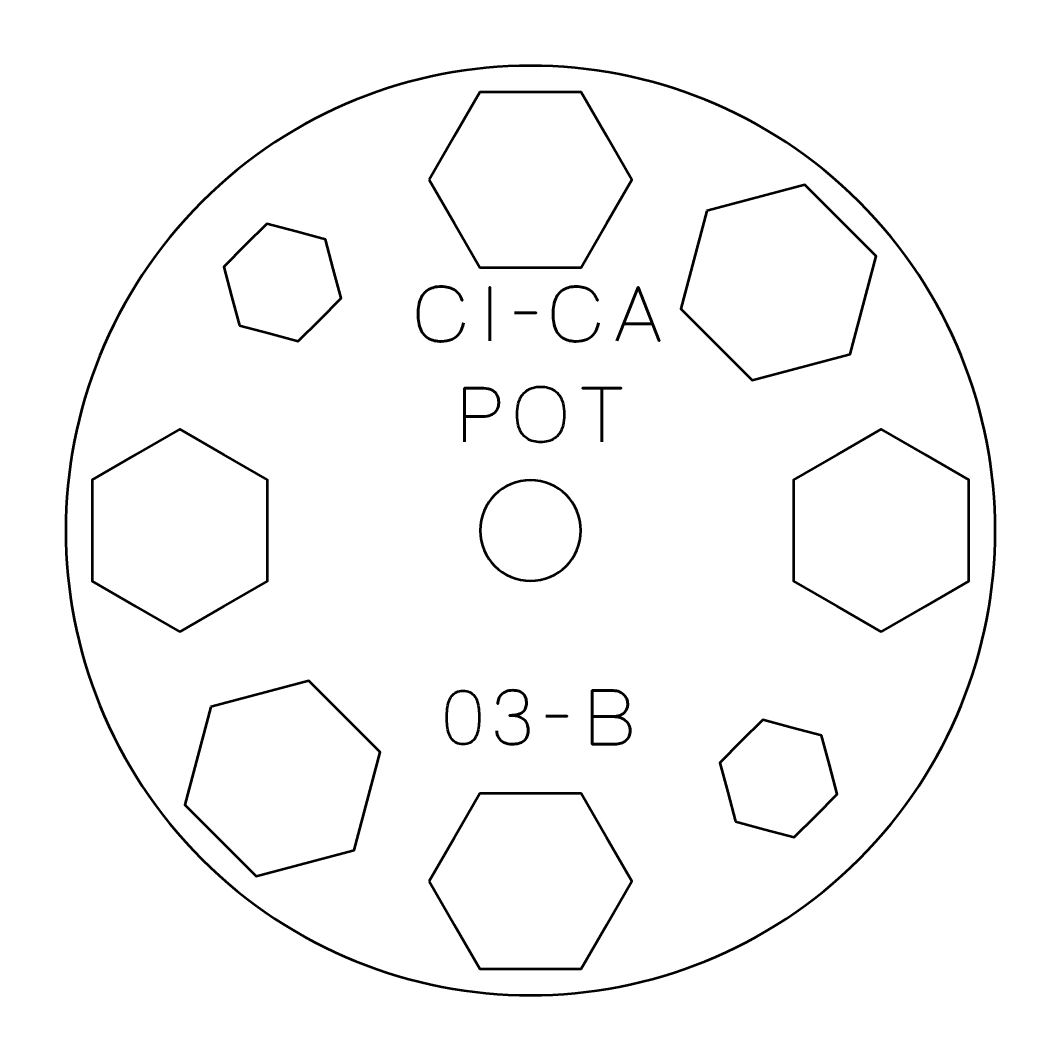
# Model space of a CAD drawing. Header units: centimetres. Extents: x -20.2 to 16.4, y -19.5 to -10.2.
# Drawn here: x 10.59 to 16.41, y -17.76 to -11.94 of the extents above; entities that cross this region are included whole.
import ezdxf

# ---------------------------------------------------------------- set-up
doc = ezdxf.new("R2010")
doc.units = ezdxf.units.CM
doc.header["$MEASUREMENT"] = 0
doc.layers.add('Layer 1', color=7, linetype='Continuous')

msp = doc.modelspace()

# ---------------------------------------------------------------- linework, layer by layer
at = {"layer": 'Layer 1', "lineweight": 53}
for points, knots in [([(11.62617, -12.97616), (12.66087, -11.94146), (14.33911, -11.94146), (15.37384, -12.97619), (15.37384, -12.97619), (16.40854, -14.01089), (16.40854, -15.68913), (15.37384, -16.72383), (15.37384, -16.72383), (14.33911, -17.75855), (12.66087, -17.75855), (11.62617, -16.72385), (11.62617, -16.72385), (10.59144, -15.68913), (10.59144, -14.01089), (11.62617, -12.97616)], [0, 0, 0, 0, 0.25, 0.25, 0.25, 0.25, 0.5, 0.5, 0.5, 0.5, 0.75, 0.75, 0.75, 0.75, 1, 1, 1, 1]), ([(12.92264, -12.85001), (12.92264, -12.85001), (13.06698, -12.60001), (13.06698, -12.60001), (13.06698, -12.60001), (13.06698, -12.60001), (13.21132, -12.35001), (13.21132, -12.35001), (13.21132, -12.35001), (13.21132, -12.35001), (13.49999, -12.35001), (13.49999, -12.35001), (13.49999, -12.35001), (13.49999, -12.35001), (13.78866, -12.35001), (13.78866, -12.35001), (13.78866, -12.35001), (13.78866, -12.35001), (13.933, -12.60001), (13.933, -12.60001), (13.933, -12.60001), (13.933, -12.60001), (14.07734, -12.85001), (14.07734, -12.85001), (14.07734, -12.85001), (14.07734, -12.85001), (13.933, -13.10001), (13.933, -13.10001), (13.933, -13.10001), (13.933, -13.10001), (13.78866, -13.35001), (13.78866, -13.35001), (13.78866, -13.35001), (13.78866, -13.35001), (13.49999, -13.35001), (13.49999, -13.35001), (13.49999, -13.35001), (13.49999, -13.35001), (13.21132, -13.35001), (13.21132, -13.35001), (13.21132, -13.35001), (13.21132, -13.35001), (13.06698, -13.10001), (13.06698, -13.10001), (13.06698, -13.10001), (13.06698, -13.10001), (12.92264, -12.85001), (12.92264, -12.85001)], [0, 0, 0, 0, 0.0833333, 0.0833333, 0.0833333, 0.0833333, 0.1666667, 0.1666667, 0.1666667, 0.1666667, 0.25, 0.25, 0.25, 0.25, 0.3333333, 0.3333333, 0.3333333, 0.3333333, 0.4166667, 0.4166667, 0.4166667, 0.4166667, 0.5, 0.5, 0.5, 0.5, 0.5833333, 0.5833333, 0.5833333, 0.5833333, 0.6666667, 0.6666667, 0.6666667, 0.6666667, 0.75, 0.75, 0.75, 0.75, 0.8333333, 0.8333333, 0.8333333, 0.8333333, 0.9166667, 0.9166667, 0.9166667, 0.9166667, 1, 1, 1, 1]), ([(14.50596, -13.02755), (14.50596, -13.02755), (14.78479, -12.95284), (14.78479, -12.95284), (14.78479, -12.95284), (14.78479, -12.95284), (15.06363, -12.87812), (15.06363, -12.87812), (15.06363, -12.87812), (15.06363, -12.87812), (15.26776, -13.08224), (15.26776, -13.08224), (15.26776, -13.08224), (15.26776, -13.08224), (15.47188, -13.28637), (15.47188, -13.28637), (15.47188, -13.28637), (15.47188, -13.28637), (15.39716, -13.56521), (15.39716, -13.56521), (15.39716, -13.56521), (15.39716, -13.56521), (15.32245, -13.84404), (15.32245, -13.84404), (15.32245, -13.84404), (15.32245, -13.84404), (15.04362, -13.91876), (15.04362, -13.91876), (15.04362, -13.91876), (15.04362, -13.91876), (14.76477, -13.99347), (14.76477, -13.99347), (14.76477, -13.99347), (14.76477, -13.99347), (14.56065, -13.78935), (14.56065, -13.78935), (14.56065, -13.78935), (14.56065, -13.78935), (14.35653, -13.58523), (14.35653, -13.58523), (14.35653, -13.58523), (14.35653, -13.58523), (14.43124, -13.30638), (14.43124, -13.30638), (14.43124, -13.30638), (14.43124, -13.30638), (14.50596, -13.02755), (14.50596, -13.02755)], [0, 0, 0, 0, 0.0833333, 0.0833333, 0.0833333, 0.0833333, 0.1666667, 0.1666667, 0.1666667, 0.1666667, 0.25, 0.25, 0.25, 0.25, 0.3333333, 0.3333333, 0.3333333, 0.3333333, 0.4166667, 0.4166667, 0.4166667, 0.4166667, 0.5, 0.5, 0.5, 0.5, 0.5833333, 0.5833333, 0.5833333, 0.5833333, 0.6666667, 0.6666667, 0.6666667, 0.6666667, 0.75, 0.75, 0.75, 0.75, 0.8333333, 0.8333333, 0.8333333, 0.8333333, 0.9166667, 0.9166667, 0.9166667, 0.9166667, 1, 1, 1, 1]), ([(11.84083, -13.68075), (11.84083, -13.68075), (11.796, -13.51345), (11.796, -13.51345), (11.796, -13.51345), (11.796, -13.51345), (11.75117, -13.34614), (11.75117, -13.34614), (11.75117, -13.34614), (11.75117, -13.34614), (11.87365, -13.22367), (11.87365, -13.22367), (11.87365, -13.22367), (11.87365, -13.22367), (11.99612, -13.10119), (11.99612, -13.10119), (11.99612, -13.10119), (11.99612, -13.10119), (12.16343, -13.14602), (12.16343, -13.14602), (12.16343, -13.14602), (12.16343, -13.14602), (12.33073, -13.19085), (12.33073, -13.19085), (12.33073, -13.19085), (12.33073, -13.19085), (12.37556, -13.35815), (12.37556, -13.35815), (12.37556, -13.35815), (12.37556, -13.35815), (12.42039, -13.52546), (12.42039, -13.52546), (12.42039, -13.52546), (12.42039, -13.52546), (12.29791, -13.64793), (12.29791, -13.64793), (12.29791, -13.64793), (12.29791, -13.64793), (12.17544, -13.77041), (12.17544, -13.77041), (12.17544, -13.77041), (12.17544, -13.77041), (12.00813, -13.72558), (12.00813, -13.72558), (12.00813, -13.72558), (12.00813, -13.72558), (11.84083, -13.68075), (11.84083, -13.68075)], [0, 0, 0, 0, 0.0833333, 0.0833333, 0.0833333, 0.0833333, 0.1666667, 0.1666667, 0.1666667, 0.1666667, 0.25, 0.25, 0.25, 0.25, 0.3333333, 0.3333333, 0.3333333, 0.3333333, 0.4166667, 0.4166667, 0.4166667, 0.4166667, 0.5, 0.5, 0.5, 0.5, 0.5833333, 0.5833333, 0.5833333, 0.5833333, 0.6666667, 0.6666667, 0.6666667, 0.6666667, 0.75, 0.75, 0.75, 0.75, 0.8333333, 0.8333333, 0.8333333, 0.8333333, 0.9166667, 0.9166667, 0.9166667, 0.9166667, 1, 1, 1, 1]), ([(11.49999, -15.42736), (11.49999, -15.42736), (11.24999, -15.28302), (11.24999, -15.28302), (11.24999, -15.28302), (11.24999, -15.28302), (10.99999, -15.13868), (10.99999, -15.13868), (10.99999, -15.13868), (10.99999, -15.13868), (10.99999, -14.85001), (10.99999, -14.85001), (10.99999, -14.85001), (10.99999, -14.85001), (10.99999, -14.56134), (10.99999, -14.56134), (10.99999, -14.56134), (10.99999, -14.56134), (11.24999, -14.417), (11.24999, -14.417), (11.24999, -14.417), (11.24999, -14.417), (11.49999, -14.27266), (11.49999, -14.27266), (11.49999, -14.27266), (11.49999, -14.27266), (11.74999, -14.417), (11.74999, -14.417), (11.74999, -14.417), (11.74999, -14.417), (11.99999, -14.56134), (11.99999, -14.56134), (11.99999, -14.56134), (11.99999, -14.56134), (11.99999, -14.85001), (11.99999, -14.85001), (11.99999, -14.85001), (11.99999, -14.85001), (11.99999, -15.13868), (11.99999, -15.13868), (11.99999, -15.13868), (11.99999, -15.13868), (11.74999, -15.28302), (11.74999, -15.28302), (11.74999, -15.28302), (11.74999, -15.28302), (11.49999, -15.42736), (11.49999, -15.42736)], [0, 0, 0, 0, 0.0833333, 0.0833333, 0.0833333, 0.0833333, 0.1666667, 0.1666667, 0.1666667, 0.1666667, 0.25, 0.25, 0.25, 0.25, 0.3333333, 0.3333333, 0.3333333, 0.3333333, 0.4166667, 0.4166667, 0.4166667, 0.4166667, 0.5, 0.5, 0.5, 0.5, 0.5833333, 0.5833333, 0.5833333, 0.5833333, 0.6666667, 0.6666667, 0.6666667, 0.6666667, 0.75, 0.75, 0.75, 0.75, 0.8333333, 0.8333333, 0.8333333, 0.8333333, 0.9166667, 0.9166667, 0.9166667, 0.9166667, 1, 1, 1, 1]), ([(15.49999, -15.42736), (15.49999, -15.42736), (15.24999, -15.28302), (15.24999, -15.28302), (15.24999, -15.28302), (15.24999, -15.28302), (14.99999, -15.13868), (14.99999, -15.13868), (14.99999, -15.13868), (14.99999, -15.13868), (14.99999, -14.85001), (14.99999, -14.85001), (14.99999, -14.85001), (14.99999, -14.85001), (14.99999, -14.56134), (14.99999, -14.56134), (14.99999, -14.56134), (14.99999, -14.56134), (15.24999, -14.417), (15.24999, -14.417), (15.24999, -14.417), (15.24999, -14.417), (15.49999, -14.27266), (15.49999, -14.27266), (15.49999, -14.27266), (15.49999, -14.27266), (15.74999, -14.417), (15.74999, -14.417), (15.74999, -14.417), (15.74999, -14.417), (15.99999, -14.56134), (15.99999, -14.56134), (15.99999, -14.56134), (15.99999, -14.56134), (15.99999, -14.85001), (15.99999, -14.85001), (15.99999, -14.85001), (15.99999, -14.85001), (15.99999, -15.13868), (15.99999, -15.13868), (15.99999, -15.13868), (15.99999, -15.13868), (15.74999, -15.28302), (15.74999, -15.28302), (15.74999, -15.28302), (15.74999, -15.28302), (15.49999, -15.42736), (15.49999, -15.42736)], [0, 0, 0, 0, 0.0833333, 0.0833333, 0.0833333, 0.0833333, 0.1666667, 0.1666667, 0.1666667, 0.1666667, 0.25, 0.25, 0.25, 0.25, 0.3333333, 0.3333333, 0.3333333, 0.3333333, 0.4166667, 0.4166667, 0.4166667, 0.4166667, 0.5, 0.5, 0.5, 0.5, 0.5833333, 0.5833333, 0.5833333, 0.5833333, 0.6666667, 0.6666667, 0.6666667, 0.6666667, 0.75, 0.75, 0.75, 0.75, 0.8333333, 0.8333333, 0.8333333, 0.8333333, 0.9166667, 0.9166667, 0.9166667, 0.9166667, 1, 1, 1, 1]), ([(13.2125, -14.85003), (13.2125, -14.69127), (13.34124, -14.56253), (13.5, -14.56253), (13.5, -14.56253), (13.65875, -14.56253), (13.7875, -14.69127), (13.7875, -14.85003), (13.7875, -14.85003), (13.7875, -15.00878), (13.65875, -15.13752), (13.5, -15.13752), (13.5, -15.13752), (13.34124, -15.13752), (13.2125, -15.00878), (13.2125, -14.85003)], [0, 0, 0, 0, 0.25, 0.25, 0.25, 0.25, 0.5, 0.5, 0.5, 0.5, 0.75, 0.75, 0.75, 0.75, 1, 1, 1, 1]), ([(11.67753, -15.85598), (11.67753, -15.85598), (11.95636, -15.78126), (11.95636, -15.78126), (11.95636, -15.78126), (11.95636, -15.78126), (12.23521, -15.70655), (12.23521, -15.70655), (12.23521, -15.70655), (12.23521, -15.70655), (12.43933, -15.91067), (12.43933, -15.91067), (12.43933, -15.91067), (12.43933, -15.91067), (12.64345, -16.11479), (12.64345, -16.11479), (12.64345, -16.11479), (12.64345, -16.11479), (12.56874, -16.39364), (12.56874, -16.39364), (12.56874, -16.39364), (12.56874, -16.39364), (12.49402, -16.67247), (12.49402, -16.67247), (12.49402, -16.67247), (12.49402, -16.67247), (12.21519, -16.74718), (12.21519, -16.74718), (12.21519, -16.74718), (12.21519, -16.74718), (11.93635, -16.8219), (11.93635, -16.8219), (11.93635, -16.8219), (11.93635, -16.8219), (11.73222, -16.61778), (11.73222, -16.61778), (11.73222, -16.61778), (11.73222, -16.61778), (11.5281, -16.41365), (11.5281, -16.41365), (11.5281, -16.41365), (11.5281, -16.41365), (11.60282, -16.13481), (11.60282, -16.13481), (11.60282, -16.13481), (11.60282, -16.13481), (11.67753, -15.85598), (11.67753, -15.85598)], [0, 0, 0, 0, 0.0833333, 0.0833333, 0.0833333, 0.0833333, 0.1666667, 0.1666667, 0.1666667, 0.1666667, 0.25, 0.25, 0.25, 0.25, 0.3333333, 0.3333333, 0.3333333, 0.3333333, 0.4166667, 0.4166667, 0.4166667, 0.4166667, 0.5, 0.5, 0.5, 0.5, 0.5833333, 0.5833333, 0.5833333, 0.5833333, 0.6666667, 0.6666667, 0.6666667, 0.6666667, 0.75, 0.75, 0.75, 0.75, 0.8333333, 0.8333333, 0.8333333, 0.8333333, 0.9166667, 0.9166667, 0.9166667, 0.9166667, 1, 1, 1, 1]), ([(14.66924, -16.50917), (14.66924, -16.50917), (14.62441, -16.34187), (14.62441, -16.34187), (14.62441, -16.34187), (14.62441, -16.34187), (14.57958, -16.17456), (14.57958, -16.17456), (14.57958, -16.17456), (14.57958, -16.17456), (14.70206, -16.05209), (14.70206, -16.05209), (14.70206, -16.05209), (14.70206, -16.05209), (14.82453, -15.92961), (14.82453, -15.92961), (14.82453, -15.92961), (14.82453, -15.92961), (14.99184, -15.97444), (14.99184, -15.97444), (14.99184, -15.97444), (14.99184, -15.97444), (15.15914, -16.01927), (15.15914, -16.01927), (15.15914, -16.01927), (15.15914, -16.01927), (15.20397, -16.18657), (15.20397, -16.18657), (15.20397, -16.18657), (15.20397, -16.18657), (15.2488, -16.35388), (15.2488, -16.35388), (15.2488, -16.35388), (15.2488, -16.35388), (15.12632, -16.47635), (15.12632, -16.47635), (15.12632, -16.47635), (15.12632, -16.47635), (15.00385, -16.59883), (15.00385, -16.59883), (15.00385, -16.59883), (15.00385, -16.59883), (14.83654, -16.554), (14.83654, -16.554), (14.83654, -16.554), (14.83654, -16.554), (14.66924, -16.50917), (14.66924, -16.50917)], [0, 0, 0, 0, 0.0833333, 0.0833333, 0.0833333, 0.0833333, 0.1666667, 0.1666667, 0.1666667, 0.1666667, 0.25, 0.25, 0.25, 0.25, 0.3333333, 0.3333333, 0.3333333, 0.3333333, 0.4166667, 0.4166667, 0.4166667, 0.4166667, 0.5, 0.5, 0.5, 0.5, 0.5833333, 0.5833333, 0.5833333, 0.5833333, 0.6666667, 0.6666667, 0.6666667, 0.6666667, 0.75, 0.75, 0.75, 0.75, 0.8333333, 0.8333333, 0.8333333, 0.8333333, 0.9166667, 0.9166667, 0.9166667, 0.9166667, 1, 1, 1, 1]), ([(12.92264, -16.85001), (12.92264, -16.85001), (13.06698, -16.60001), (13.06698, -16.60001), (13.06698, -16.60001), (13.06698, -16.60001), (13.21132, -16.35001), (13.21132, -16.35001), (13.21132, -16.35001), (13.21132, -16.35001), (13.49999, -16.35001), (13.49999, -16.35001), (13.49999, -16.35001), (13.49999, -16.35001), (13.78866, -16.35001), (13.78866, -16.35001), (13.78866, -16.35001), (13.78866, -16.35001), (13.933, -16.60001), (13.933, -16.60001), (13.933, -16.60001), (13.933, -16.60001), (14.07734, -16.85001), (14.07734, -16.85001), (14.07734, -16.85001), (14.07734, -16.85001), (13.933, -17.10001), (13.933, -17.10001), (13.933, -17.10001), (13.933, -17.10001), (13.78866, -17.35001), (13.78866, -17.35001), (13.78866, -17.35001), (13.78866, -17.35001), (13.49999, -17.35001), (13.49999, -17.35001), (13.49999, -17.35001), (13.49999, -17.35001), (13.21132, -17.35001), (13.21132, -17.35001), (13.21132, -17.35001), (13.21132, -17.35001), (13.06698, -17.10001), (13.06698, -17.10001), (13.06698, -17.10001), (13.06698, -17.10001), (12.92264, -16.85001), (12.92264, -16.85001)], [0, 0, 0, 0, 0.0833333, 0.0833333, 0.0833333, 0.0833333, 0.1666667, 0.1666667, 0.1666667, 0.1666667, 0.25, 0.25, 0.25, 0.25, 0.3333333, 0.3333333, 0.3333333, 0.3333333, 0.4166667, 0.4166667, 0.4166667, 0.4166667, 0.5, 0.5, 0.5, 0.5, 0.5833333, 0.5833333, 0.5833333, 0.5833333, 0.6666667, 0.6666667, 0.6666667, 0.6666667, 0.75, 0.75, 0.75, 0.75, 0.8333333, 0.8333333, 0.8333333, 0.8333333, 0.9166667, 0.9166667, 0.9166667, 0.9166667, 1, 1, 1, 1])]:
    msp.add_open_spline(points, degree=3, knots=knots, dxfattribs=at)
at = {"layer": 'Layer 1', "color": 5, "lineweight": 53}
for points, knots in [([(13.11784, -13.66586), (13.11332, -13.69006), (13.10542, -13.71003), (13.09434, -13.72569), (13.09434, -13.72569), (13.0832, -13.74129), (13.06894, -13.75286), (13.05159, -13.76041), (13.05159, -13.76041), (13.0343, -13.76796), (13.01398, -13.77177), (12.99084, -13.7717), (12.99084, -13.7717), (12.96269, -13.77177), (12.93877, -13.76633), (12.91915, -13.75526), (12.91915, -13.75526), (12.89954, -13.74425), (12.88458, -13.72725), (12.87428, -13.70418), (12.87428, -13.70418), (12.86398, -13.6811), (12.85883, -13.65154), (12.85876, -13.61549), (12.85876, -13.61549), (12.85883, -13.57958), (12.86398, -13.55008), (12.87428, -13.52701), (12.87428, -13.52701), (12.88458, -13.50394), (12.89954, -13.48687), (12.91915, -13.47579), (12.91915, -13.47579), (12.93877, -13.46471), (12.96269, -13.45921), (12.99084, -13.45928), (12.99084, -13.45928), (13.02097, -13.45921), (13.04622, -13.46563), (13.06654, -13.47854), (13.06654, -13.47854), (13.08679, -13.49145), (13.10168, -13.51142), (13.11106, -13.53844), (13.11106, -13.53844), (13.10168, -13.51142), (13.08679, -13.49145), (13.06654, -13.47854), (13.06654, -13.47854), (13.04622, -13.46563), (13.02097, -13.45921), (12.99084, -13.45928), (12.99084, -13.45928), (12.96269, -13.45921), (12.93877, -13.46471), (12.91915, -13.47579), (12.91915, -13.47579), (12.89954, -13.48687), (12.88458, -13.50394), (12.87428, -13.52701), (12.87428, -13.52701), (12.86398, -13.55008), (12.85883, -13.57958), (12.85876, -13.61549), (12.85876, -13.61549), (12.85883, -13.65154), (12.86398, -13.6811), (12.87428, -13.70418), (12.87428, -13.70418), (12.88458, -13.72725), (12.89954, -13.74425), (12.91915, -13.75526), (12.91915, -13.75526), (12.93877, -13.76633), (12.96269, -13.77177), (12.99084, -13.7717), (12.99084, -13.7717), (13.01398, -13.77177), (13.0343, -13.76796), (13.05159, -13.76041), (13.05159, -13.76041), (13.06894, -13.75286), (13.0832, -13.74129), (13.09434, -13.72569), (13.09434, -13.72569), (13.10542, -13.71003), (13.11332, -13.69006), (13.11784, -13.66586)], [0, 0, 0, 0, 0.0454545, 0.0454545, 0.0454545, 0.0454545, 0.0909091, 0.0909091, 0.0909091, 0.0909091, 0.1363636, 0.1363636, 0.1363636, 0.1363636, 0.1818182, 0.1818182, 0.1818182, 0.1818182, 0.2272727, 0.2272727, 0.2272727, 0.2272727, 0.2727273, 0.2727273, 0.2727273, 0.2727273, 0.3181818, 0.3181818, 0.3181818, 0.3181818, 0.3636364, 0.3636364, 0.3636364, 0.3636364, 0.4090909, 0.4090909, 0.4090909, 0.4090909, 0.4545455, 0.4545455, 0.4545455, 0.4545455, 0.5, 0.5, 0.5, 0.5, 0.5454545, 0.5454545, 0.5454545, 0.5454545, 0.5909091, 0.5909091, 0.5909091, 0.5909091, 0.6363636, 0.6363636, 0.6363636, 0.6363636, 0.6818182, 0.6818182, 0.6818182, 0.6818182, 0.7272727, 0.7272727, 0.7272727, 0.7272727, 0.7727273, 0.7727273, 0.7727273, 0.7727273, 0.8181818, 0.8181818, 0.8181818, 0.8181818, 0.8636364, 0.8636364, 0.8636364, 0.8636364, 0.9090909, 0.9090909, 0.9090909, 0.9090909, 0.9545455, 0.9545455, 0.9545455, 0.9545455, 1, 1, 1, 1]), ([(13.2677, -13.76831), (13.2677, -13.76831), (13.2677, -13.46309), (13.2677, -13.46309), (13.2677, -13.46309), (13.2677, -13.46309), (13.2677, -13.76831), (13.2677, -13.76831)], [0, 0, 0, 0, 0.5, 0.5, 0.5, 0.5, 1, 1, 1, 1]), ([(13.88788, -13.66586), (13.88336, -13.69006), (13.87546, -13.71003), (13.86438, -13.72569), (13.86438, -13.72569), (13.85324, -13.74129), (13.83898, -13.75286), (13.82163, -13.76041), (13.82163, -13.76041), (13.80434, -13.76796), (13.78402, -13.77177), (13.76088, -13.7717), (13.76088, -13.7717), (13.73273, -13.77177), (13.70881, -13.76633), (13.68919, -13.75526), (13.68919, -13.75526), (13.66958, -13.74425), (13.65462, -13.72725), (13.64432, -13.70418), (13.64432, -13.70418), (13.63402, -13.6811), (13.62887, -13.65154), (13.6288, -13.61549), (13.6288, -13.61549), (13.62887, -13.57958), (13.63402, -13.55008), (13.64432, -13.52701), (13.64432, -13.52701), (13.65462, -13.50394), (13.66958, -13.48687), (13.68919, -13.47579), (13.68919, -13.47579), (13.70881, -13.46471), (13.73273, -13.45921), (13.76088, -13.45928), (13.76088, -13.45928), (13.79101, -13.45921), (13.81626, -13.46563), (13.83658, -13.47854), (13.83658, -13.47854), (13.85683, -13.49145), (13.87172, -13.51142), (13.8811, -13.53844), (13.8811, -13.53844), (13.87172, -13.51142), (13.85683, -13.49145), (13.83658, -13.47854), (13.83658, -13.47854), (13.81626, -13.46563), (13.79101, -13.45921), (13.76088, -13.45928), (13.76088, -13.45928), (13.73273, -13.45921), (13.70881, -13.46471), (13.68919, -13.47579), (13.68919, -13.47579), (13.66958, -13.48687), (13.65462, -13.50394), (13.64432, -13.52701), (13.64432, -13.52701), (13.63402, -13.55008), (13.62887, -13.57958), (13.6288, -13.61549), (13.6288, -13.61549), (13.62887, -13.65154), (13.63402, -13.6811), (13.64432, -13.70418), (13.64432, -13.70418), (13.65462, -13.72725), (13.66958, -13.74425), (13.68919, -13.75526), (13.68919, -13.75526), (13.70881, -13.76633), (13.73273, -13.77177), (13.76088, -13.7717), (13.76088, -13.7717), (13.78402, -13.77177), (13.80434, -13.76796), (13.82163, -13.76041), (13.82163, -13.76041), (13.83898, -13.75286), (13.85324, -13.74129), (13.86438, -13.72569), (13.86438, -13.72569), (13.87546, -13.71003), (13.88336, -13.69006), (13.88788, -13.66586)], [0, 0, 0, 0, 0.0454545, 0.0454545, 0.0454545, 0.0454545, 0.0909091, 0.0909091, 0.0909091, 0.0909091, 0.1363636, 0.1363636, 0.1363636, 0.1363636, 0.1818182, 0.1818182, 0.1818182, 0.1818182, 0.2272727, 0.2272727, 0.2272727, 0.2272727, 0.2727273, 0.2727273, 0.2727273, 0.2727273, 0.3181818, 0.3181818, 0.3181818, 0.3181818, 0.3636364, 0.3636364, 0.3636364, 0.3636364, 0.4090909, 0.4090909, 0.4090909, 0.4090909, 0.4545455, 0.4545455, 0.4545455, 0.4545455, 0.5, 0.5, 0.5, 0.5, 0.5454545, 0.5454545, 0.5454545, 0.5454545, 0.5909091, 0.5909091, 0.5909091, 0.5909091, 0.6363636, 0.6363636, 0.6363636, 0.6363636, 0.6818182, 0.6818182, 0.6818182, 0.6818182, 0.7272727, 0.7272727, 0.7272727, 0.7272727, 0.7727273, 0.7727273, 0.7727273, 0.7727273, 0.8181818, 0.8181818, 0.8181818, 0.8181818, 0.8636364, 0.8636364, 0.8636364, 0.8636364, 0.9090909, 0.9090909, 0.9090909, 0.9090909, 0.9545455, 0.9545455, 0.9545455, 0.9545455, 1, 1, 1, 1]), ([(13.99202, -13.76831), (13.99202, -13.76831), (14.11309, -13.46309), (14.11309, -13.46309), (14.11309, -13.46309), (14.11309, -13.46309), (14.23459, -13.76831), (14.23459, -13.76831), (14.23459, -13.76831), (14.23459, -13.76831), (14.11309, -13.46309), (14.11309, -13.46309), (14.11309, -13.46309), (14.11309, -13.46309), (13.99202, -13.76831), (13.99202, -13.76831)], [0, 0, 0, 0, 0.25, 0.25, 0.25, 0.25, 0.5, 0.5, 0.5, 0.5, 0.75, 0.75, 0.75, 0.75, 1, 1, 1, 1]), ([(13.40867, -13.60871), (13.40867, -13.60871), (13.53186, -13.60871), (13.53186, -13.60871), (13.53186, -13.60871), (13.53186, -13.60871), (13.40867, -13.60871), (13.40867, -13.60871)], [0, 0, 0, 0, 0.5, 0.5, 0.5, 0.5, 1, 1, 1, 1]), ([(14.03012, -13.67221), (14.03012, -13.67221), (14.19606, -13.67221), (14.19606, -13.67221), (14.19606, -13.67221), (14.19606, -13.67221), (14.03012, -13.67221), (14.03012, -13.67221)], [0, 0, 0, 0, 0.5, 0.5, 0.5, 0.5, 1, 1, 1, 1]), ([(13.12292, -14.34362), (13.12292, -14.34362), (13.12292, -14.0384), (13.12292, -14.0384), (13.12292, -14.0384), (13.12292, -14.0384), (13.22029, -14.0384), (13.22029, -14.0384), (13.22029, -14.0384), (13.23976, -14.03847), (13.25577, -14.04066), (13.2684, -14.04489), (13.2684, -14.04489), (13.28096, -14.04905), (13.29084, -14.05484), (13.29797, -14.06218), (13.29797, -14.06218), (13.30509, -14.06944), (13.31017, -14.07777), (13.31328, -14.08715), (13.31328, -14.08715), (13.31631, -14.09654), (13.31807, -14.10634), (13.3185, -14.11672), (13.3185, -14.11672), (13.31899, -14.12709), (13.31779, -14.13725), (13.31497, -14.14712), (13.31497, -14.14712), (13.31208, -14.157), (13.30721, -14.16596), (13.30022, -14.17401), (13.30022, -14.17401), (13.29331, -14.18205), (13.28393, -14.18847), (13.27214, -14.1932), (13.27214, -14.1932), (13.26036, -14.19799), (13.24576, -14.20039), (13.22833, -14.20053), (13.22833, -14.20053), (13.22833, -14.20053), (13.12292, -14.20053), (13.12292, -14.20053), (13.12292, -14.20053), (13.12292, -14.20053), (13.22833, -14.20053), (13.22833, -14.20053), (13.22833, -14.20053), (13.2454, -14.20039), (13.25987, -14.19799), (13.27158, -14.1932), (13.27158, -14.1932), (13.28336, -14.18847), (13.29275, -14.18205), (13.2998, -14.17401), (13.2998, -14.17401), (13.30679, -14.16596), (13.3118, -14.157), (13.31476, -14.14712), (13.31476, -14.14712), (13.31772, -14.13725), (13.31899, -14.12709), (13.3185, -14.11672), (13.3185, -14.11672), (13.31807, -14.10634), (13.31631, -14.09654), (13.31314, -14.08715), (13.31314, -14.08715), (13.31003, -14.07777), (13.30481, -14.06944), (13.29768, -14.06218), (13.29768, -14.06218), (13.29049, -14.05484), (13.28061, -14.04905), (13.26805, -14.04489), (13.26805, -14.04489), (13.25542, -14.04066), (13.23955, -14.03847), (13.22029, -14.0384), (13.22029, -14.0384), (13.22029, -14.0384), (13.12292, -14.0384), (13.12292, -14.0384), (13.12292, -14.0384), (13.12292, -14.0384), (13.12292, -14.34362), (13.12292, -14.34362)], [0, 0, 0, 0, 0.0454545, 0.0454545, 0.0454545, 0.0454545, 0.0909091, 0.0909091, 0.0909091, 0.0909091, 0.1363636, 0.1363636, 0.1363636, 0.1363636, 0.1818182, 0.1818182, 0.1818182, 0.1818182, 0.2272727, 0.2272727, 0.2272727, 0.2272727, 0.2727273, 0.2727273, 0.2727273, 0.2727273, 0.3181818, 0.3181818, 0.3181818, 0.3181818, 0.3636364, 0.3636364, 0.3636364, 0.3636364, 0.4090909, 0.4090909, 0.4090909, 0.4090909, 0.4545455, 0.4545455, 0.4545455, 0.4545455, 0.5, 0.5, 0.5, 0.5, 0.5454545, 0.5454545, 0.5454545, 0.5454545, 0.5909091, 0.5909091, 0.5909091, 0.5909091, 0.6363636, 0.6363636, 0.6363636, 0.6363636, 0.6818182, 0.6818182, 0.6818182, 0.6818182, 0.7272727, 0.7272727, 0.7272727, 0.7272727, 0.7727273, 0.7727273, 0.7727273, 0.7727273, 0.8181818, 0.8181818, 0.8181818, 0.8181818, 0.8636364, 0.8636364, 0.8636364, 0.8636364, 0.9090909, 0.9090909, 0.9090909, 0.9090909, 0.9545455, 0.9545455, 0.9545455, 0.9545455, 1, 1, 1, 1]), ([(13.5581, -14.34616), (13.57299, -14.34623), (13.5871, -14.34447), (13.60057, -14.34101), (13.60057, -14.34101), (13.61398, -14.33748), (13.62625, -14.33198), (13.63747, -14.32436), (13.63747, -14.32436), (13.64869, -14.31681), (13.65843, -14.30686), (13.66668, -14.29458), (13.66668, -14.29458), (13.67494, -14.28231), (13.68129, -14.26742), (13.6858, -14.24992), (13.6858, -14.24992), (13.69039, -14.23243), (13.69265, -14.21203), (13.69272, -14.18868), (13.69272, -14.18868), (13.69265, -14.16533), (13.69039, -14.14494), (13.6858, -14.12737), (13.6858, -14.12737), (13.68129, -14.1098), (13.67494, -14.09484), (13.66668, -14.0825), (13.66668, -14.0825), (13.65843, -14.07015), (13.64869, -14.06013), (13.63747, -14.05244), (13.63747, -14.05244), (13.62625, -14.04475), (13.61398, -14.03918), (13.60057, -14.03558), (13.60057, -14.03558), (13.5871, -14.03205), (13.57299, -14.03029), (13.5581, -14.03036), (13.5581, -14.03036), (13.54321, -14.03029), (13.5291, -14.03205), (13.51562, -14.03558), (13.51562, -14.03558), (13.50222, -14.03918), (13.48994, -14.04475), (13.47872, -14.05244), (13.47872, -14.05244), (13.46751, -14.06013), (13.45777, -14.07015), (13.44951, -14.0825), (13.44951, -14.0825), (13.44126, -14.09484), (13.43491, -14.1098), (13.43039, -14.12737), (13.43039, -14.12737), (13.42581, -14.14494), (13.42355, -14.16533), (13.42348, -14.18868), (13.42348, -14.18868), (13.42355, -14.21203), (13.42581, -14.23243), (13.43039, -14.24992), (13.43039, -14.24992), (13.43491, -14.26742), (13.44126, -14.28231), (13.44951, -14.29458), (13.44951, -14.29458), (13.45777, -14.30686), (13.46751, -14.31681), (13.47872, -14.32436), (13.47872, -14.32436), (13.48994, -14.33198), (13.50222, -14.33748), (13.51562, -14.34101), (13.51562, -14.34101), (13.5291, -14.34447), (13.54321, -14.34623), (13.5581, -14.34616)], [0, 0, 0, 0, 0.05, 0.05, 0.05, 0.05, 0.1, 0.1, 0.1, 0.1, 0.15, 0.15, 0.15, 0.15, 0.2, 0.2, 0.2, 0.2, 0.25, 0.25, 0.25, 0.25, 0.3, 0.3, 0.3, 0.3, 0.35, 0.35, 0.35, 0.35, 0.4, 0.4, 0.4, 0.4, 0.45, 0.45, 0.45, 0.45, 0.5, 0.5, 0.5, 0.5, 0.55, 0.55, 0.55, 0.55, 0.6, 0.6, 0.6, 0.6, 0.65, 0.65, 0.65, 0.65, 0.7, 0.7, 0.7, 0.7, 0.75, 0.75, 0.75, 0.75, 0.8, 0.8, 0.8, 0.8, 0.85, 0.85, 0.85, 0.85, 0.9, 0.9, 0.9, 0.9, 0.95, 0.95, 0.95, 0.95, 1, 1, 1, 1]), ([(13.5581, -14.34616), (13.57299, -14.34623), (13.5871, -14.34447), (13.60057, -14.34101), (13.60057, -14.34101), (13.61398, -14.33748), (13.62625, -14.33198), (13.63747, -14.32436), (13.63747, -14.32436), (13.64869, -14.31681), (13.65843, -14.30686), (13.66668, -14.29458), (13.66668, -14.29458), (13.67494, -14.28231), (13.68129, -14.26742), (13.6858, -14.24992), (13.6858, -14.24992), (13.69039, -14.23243), (13.69265, -14.21203), (13.69272, -14.18868), (13.69272, -14.18868), (13.69265, -14.16533), (13.69039, -14.14494), (13.6858, -14.12737), (13.6858, -14.12737), (13.68129, -14.1098), (13.67494, -14.09484), (13.66668, -14.0825), (13.66668, -14.0825), (13.65843, -14.07015), (13.64869, -14.06013), (13.63747, -14.05244), (13.63747, -14.05244), (13.62625, -14.04475), (13.61398, -14.03918), (13.60057, -14.03558), (13.60057, -14.03558), (13.5871, -14.03205), (13.57299, -14.03029), (13.5581, -14.03036), (13.5581, -14.03036), (13.54321, -14.03029), (13.5291, -14.03205), (13.51562, -14.03558), (13.51562, -14.03558), (13.50222, -14.03918), (13.48994, -14.04475), (13.47872, -14.05244), (13.47872, -14.05244), (13.46751, -14.06013), (13.45777, -14.07015), (13.44951, -14.0825), (13.44951, -14.0825), (13.44126, -14.09484), (13.43491, -14.1098), (13.43039, -14.12737), (13.43039, -14.12737), (13.42581, -14.14494), (13.42355, -14.16533), (13.42348, -14.18868), (13.42348, -14.18868), (13.42355, -14.21203), (13.42581, -14.23243), (13.43039, -14.24992), (13.43039, -14.24992), (13.43491, -14.26742), (13.44126, -14.28231), (13.44951, -14.29458), (13.44951, -14.29458), (13.45777, -14.30686), (13.46751, -14.31681), (13.47872, -14.32436), (13.47872, -14.32436), (13.48994, -14.33198), (13.50222, -14.33748), (13.51562, -14.34101), (13.51562, -14.34101), (13.5291, -14.34447), (13.54321, -14.34623), (13.5581, -14.34616)], [0, 0, 0, 0, 0.05, 0.05, 0.05, 0.05, 0.1, 0.1, 0.1, 0.1, 0.15, 0.15, 0.15, 0.15, 0.2, 0.2, 0.2, 0.2, 0.25, 0.25, 0.25, 0.25, 0.3, 0.3, 0.3, 0.3, 0.35, 0.35, 0.35, 0.35, 0.4, 0.4, 0.4, 0.4, 0.45, 0.45, 0.45, 0.45, 0.5, 0.5, 0.5, 0.5, 0.55, 0.55, 0.55, 0.55, 0.6, 0.6, 0.6, 0.6, 0.65, 0.65, 0.65, 0.65, 0.7, 0.7, 0.7, 0.7, 0.75, 0.75, 0.75, 0.75, 0.8, 0.8, 0.8, 0.8, 0.85, 0.85, 0.85, 0.85, 0.9, 0.9, 0.9, 0.9, 0.95, 0.95, 0.95, 0.95, 1, 1, 1, 1]), ([(13.90692, -14.34362), (13.90692, -14.34362), (13.90692, -14.0384), (13.90692, -14.0384), (13.90692, -14.0384), (13.90692, -14.0384), (13.79728, -14.0384), (13.79728, -14.0384), (13.79728, -14.0384), (13.79728, -14.0384), (14.01741, -14.0384), (14.01741, -14.0384), (14.01741, -14.0384), (14.01741, -14.0384), (13.90692, -14.0384), (13.90692, -14.0384), (13.90692, -14.0384), (13.90692, -14.0384), (13.90692, -14.34362), (13.90692, -14.34362)], [0, 0, 0, 0, 0.2, 0.2, 0.2, 0.2, 0.4, 0.4, 0.4, 0.4, 0.6, 0.6, 0.6, 0.6, 0.8, 0.8, 0.8, 0.8, 1, 1, 1, 1]), ([(13.11535, -16.06824), (13.13016, -16.06817), (13.14293, -16.06556), (13.15359, -16.06048), (13.15359, -16.06048), (13.16417, -16.0554), (13.17299, -16.04813), (13.18004, -16.03889), (13.18004, -16.03889), (13.18703, -16.02958), (13.19253, -16.01857), (13.19662, -16.00587), (13.19662, -16.00587), (13.20065, -15.99317), (13.20354, -15.97927), (13.20516, -15.96403), (13.20516, -15.96403), (13.20686, -15.94879), (13.2077, -15.93277), (13.20763, -15.91584), (13.20763, -15.91584), (13.2077, -15.89898), (13.20686, -15.88296), (13.20516, -15.86779), (13.20516, -15.86779), (13.20354, -15.85262), (13.20065, -15.83865), (13.19662, -15.82595), (13.19662, -15.82595), (13.19253, -15.81332), (13.18703, -15.80232), (13.18004, -15.79293), (13.18004, -15.79293), (13.17299, -15.78362), (13.16417, -15.77635), (13.15359, -15.77127), (13.15359, -15.77127), (13.14293, -15.76612), (13.13016, -15.76351), (13.11535, -15.76344), (13.11535, -15.76344), (13.10053, -15.76351), (13.08776, -15.76612), (13.0771, -15.77127), (13.0771, -15.77127), (13.06652, -15.77635), (13.0577, -15.78362), (13.05065, -15.79293), (13.05065, -15.79293), (13.04366, -15.80232), (13.03816, -15.81332), (13.03407, -15.82595), (13.03407, -15.82595), (13.03004, -15.83865), (13.02715, -15.85262), (13.02553, -15.86779), (13.02553, -15.86779), (13.02384, -15.88296), (13.02299, -15.89898), (13.02306, -15.91584), (13.02306, -15.91584), (13.02299, -15.93277), (13.02384, -15.94879), (13.02553, -15.96403), (13.02553, -15.96403), (13.02715, -15.97927), (13.03004, -15.99317), (13.03407, -16.00587), (13.03407, -16.00587), (13.03816, -16.01857), (13.04366, -16.02958), (13.05065, -16.03889), (13.05065, -16.03889), (13.0577, -16.04813), (13.06652, -16.0554), (13.0771, -16.06048), (13.0771, -16.06048), (13.08776, -16.06556), (13.10053, -16.06817), (13.11535, -16.06824)], [0, 0, 0, 0, 0.05, 0.05, 0.05, 0.05, 0.1, 0.1, 0.1, 0.1, 0.15, 0.15, 0.15, 0.15, 0.2, 0.2, 0.2, 0.2, 0.25, 0.25, 0.25, 0.25, 0.3, 0.3, 0.3, 0.3, 0.35, 0.35, 0.35, 0.35, 0.4, 0.4, 0.4, 0.4, 0.45, 0.45, 0.45, 0.45, 0.5, 0.5, 0.5, 0.5, 0.55, 0.55, 0.55, 0.55, 0.6, 0.6, 0.6, 0.6, 0.65, 0.65, 0.65, 0.65, 0.7, 0.7, 0.7, 0.7, 0.75, 0.75, 0.75, 0.75, 0.8, 0.8, 0.8, 0.8, 0.85, 0.85, 0.85, 0.85, 0.9, 0.9, 0.9, 0.9, 0.95, 0.95, 0.95, 0.95, 1, 1, 1, 1]), ([(13.11535, -16.06824), (13.13016, -16.06817), (13.14293, -16.06556), (13.15359, -16.06048), (13.15359, -16.06048), (13.16417, -16.0554), (13.17299, -16.04813), (13.18004, -16.03889), (13.18004, -16.03889), (13.18703, -16.02958), (13.19253, -16.01857), (13.19662, -16.00587), (13.19662, -16.00587), (13.20065, -15.99317), (13.20354, -15.97927), (13.20516, -15.96403), (13.20516, -15.96403), (13.20686, -15.94879), (13.2077, -15.93277), (13.20763, -15.91584), (13.20763, -15.91584), (13.2077, -15.89898), (13.20686, -15.88296), (13.20516, -15.86779), (13.20516, -15.86779), (13.20354, -15.85262), (13.20065, -15.83865), (13.19662, -15.82595), (13.19662, -15.82595), (13.19253, -15.81332), (13.18703, -15.80232), (13.18004, -15.79293), (13.18004, -15.79293), (13.17299, -15.78362), (13.16417, -15.77635), (13.15359, -15.77127), (13.15359, -15.77127), (13.14293, -15.76612), (13.13016, -15.76351), (13.11535, -15.76344), (13.11535, -15.76344), (13.10053, -15.76351), (13.08776, -15.76612), (13.0771, -15.77127), (13.0771, -15.77127), (13.06652, -15.77635), (13.0577, -15.78362), (13.05065, -15.79293), (13.05065, -15.79293), (13.04366, -15.80232), (13.03816, -15.81332), (13.03407, -15.82595), (13.03407, -15.82595), (13.03004, -15.83865), (13.02715, -15.85262), (13.02553, -15.86779), (13.02553, -15.86779), (13.02384, -15.88296), (13.02299, -15.89898), (13.02306, -15.91584), (13.02306, -15.91584), (13.02299, -15.93277), (13.02384, -15.94879), (13.02553, -15.96403), (13.02553, -15.96403), (13.02715, -15.97927), (13.03004, -15.99317), (13.03407, -16.00587), (13.03407, -16.00587), (13.03816, -16.01857), (13.04366, -16.02958), (13.05065, -16.03889), (13.05065, -16.03889), (13.0577, -16.04813), (13.06652, -16.0554), (13.0771, -16.06048), (13.0771, -16.06048), (13.08776, -16.06556), (13.10053, -16.06817), (13.11535, -16.06824)], [0, 0, 0, 0, 0.05, 0.05, 0.05, 0.05, 0.1, 0.1, 0.1, 0.1, 0.15, 0.15, 0.15, 0.15, 0.2, 0.2, 0.2, 0.2, 0.25, 0.25, 0.25, 0.25, 0.3, 0.3, 0.3, 0.3, 0.35, 0.35, 0.35, 0.35, 0.4, 0.4, 0.4, 0.4, 0.45, 0.45, 0.45, 0.45, 0.5, 0.5, 0.5, 0.5, 0.55, 0.55, 0.55, 0.55, 0.6, 0.6, 0.6, 0.6, 0.65, 0.65, 0.65, 0.65, 0.7, 0.7, 0.7, 0.7, 0.75, 0.75, 0.75, 0.75, 0.8, 0.8, 0.8, 0.8, 0.85, 0.85, 0.85, 0.85, 0.9, 0.9, 0.9, 0.9, 0.95, 0.95, 0.95, 0.95, 1, 1, 1, 1]), ([(13.30796, -15.99162), (13.30803, -16.00686), (13.31156, -16.02012), (13.31854, -16.03162), (13.31854, -16.03162), (13.32553, -16.04305), (13.33548, -16.05201), (13.34846, -16.05843), (13.34846, -16.05843), (13.36144, -16.06485), (13.37703, -16.0681), (13.39517, -16.06824), (13.39517, -16.06824), (13.40878, -16.06824), (13.42113, -16.06683), (13.43235, -16.06387), (13.43235, -16.06387), (13.4435, -16.0609), (13.45309, -16.05632), (13.46121, -16.05004), (13.46121, -16.05004), (13.46932, -16.04376), (13.47553, -16.03564), (13.47997, -16.02577), (13.47997, -16.02577), (13.48435, -16.01582), (13.48653, -16.00389), (13.4866, -15.98992), (13.4866, -15.98992), (13.48668, -15.9713), (13.48287, -15.95556), (13.47532, -15.94279), (13.47532, -15.94279), (13.46777, -15.93002), (13.45605, -15.92043), (13.44032, -15.91387), (13.44032, -15.91387), (13.42459, -15.9073), (13.40441, -15.90399), (13.37993, -15.90399), (13.37993, -15.90399), (13.3982, -15.90406), (13.41351, -15.90237), (13.426, -15.89891), (13.426, -15.89891), (13.43842, -15.89545), (13.44836, -15.89058), (13.45584, -15.88423), (13.45584, -15.88423), (13.46332, -15.87795), (13.46875, -15.87047), (13.472, -15.86187), (13.472, -15.86187), (13.47532, -15.85333), (13.47694, -15.84395), (13.47687, -15.83372), (13.47687, -15.83372), (13.47694, -15.82348), (13.47553, -15.81403), (13.47271, -15.80528), (13.47271, -15.80528), (13.46995, -15.79653), (13.46544, -15.78884), (13.4593, -15.78228), (13.4593, -15.78228), (13.45316, -15.77572), (13.44505, -15.77057), (13.4351, -15.7669), (13.4351, -15.7669), (13.42508, -15.76323), (13.41287, -15.7614), (13.39855, -15.76133), (13.39855, -15.76133), (13.3843, -15.7614), (13.37181, -15.76351), (13.36123, -15.76761), (13.36123, -15.76761), (13.35057, -15.7717), (13.34183, -15.77727), (13.33477, -15.7844), (13.33477, -15.7844), (13.32779, -15.79152), (13.32256, -15.79964), (13.31911, -15.80881), (13.31911, -15.80881), (13.31558, -15.81798), (13.31389, -15.82772), (13.31389, -15.83795), (13.31389, -15.83795), (13.31389, -15.82772), (13.31558, -15.81798), (13.31911, -15.80881), (13.31911, -15.80881), (13.32256, -15.79964), (13.32779, -15.79152), (13.33477, -15.7844), (13.33477, -15.7844), (13.34183, -15.77727), (13.35057, -15.7717), (13.36123, -15.76761), (13.36123, -15.76761), (13.37181, -15.76351), (13.3843, -15.7614), (13.39855, -15.76133), (13.39855, -15.76133), (13.41287, -15.7614), (13.42508, -15.76323), (13.4351, -15.7669), (13.4351, -15.7669), (13.44505, -15.77057), (13.45316, -15.77572), (13.4593, -15.78228), (13.4593, -15.78228), (13.46544, -15.78884), (13.46995, -15.79653), (13.47271, -15.80528), (13.47271, -15.80528), (13.47553, -15.81403), (13.47694, -15.82348), (13.47687, -15.83372), (13.47687, -15.83372), (13.47694, -15.84395), (13.47532, -15.85333), (13.472, -15.86187), (13.472, -15.86187), (13.46875, -15.87047), (13.46332, -15.87795), (13.45584, -15.88423), (13.45584, -15.88423), (13.44836, -15.89058), (13.43842, -15.89545), (13.426, -15.89891), (13.426, -15.89891), (13.41351, -15.90237), (13.3982, -15.90406), (13.37993, -15.90399), (13.37993, -15.90399), (13.40441, -15.90399), (13.42459, -15.9073), (13.44032, -15.91387), (13.44032, -15.91387), (13.45605, -15.92043), (13.46777, -15.93002), (13.47532, -15.94279), (13.47532, -15.94279), (13.48287, -15.95556), (13.48668, -15.9713), (13.4866, -15.98992), (13.4866, -15.98992), (13.48653, -16.00389), (13.48435, -16.01582), (13.47997, -16.02577), (13.47997, -16.02577), (13.47553, -16.03564), (13.46932, -16.04376), (13.46121, -16.05004), (13.46121, -16.05004), (13.45309, -16.05632), (13.4435, -16.0609), (13.43235, -16.06387), (13.43235, -16.06387), (13.42113, -16.06683), (13.40878, -16.06824), (13.39517, -16.06824), (13.39517, -16.06824), (13.37703, -16.0681), (13.36144, -16.06485), (13.34846, -16.05843), (13.34846, -16.05843), (13.33548, -16.05201), (13.32553, -16.04305), (13.31854, -16.03162), (13.31854, -16.03162), (13.31156, -16.02012), (13.30803, -16.00686), (13.30796, -15.99162)], [0, 0, 0, 0, 0.0227273, 0.0227273, 0.0227273, 0.0227273, 0.0454545, 0.0454545, 0.0454545, 0.0454545, 0.0681818, 0.0681818, 0.0681818, 0.0681818, 0.0909091, 0.0909091, 0.0909091, 0.0909091, 0.1136364, 0.1136364, 0.1136364, 0.1136364, 0.1363636, 0.1363636, 0.1363636, 0.1363636, 0.1590909, 0.1590909, 0.1590909, 0.1590909, 0.1818182, 0.1818182, 0.1818182, 0.1818182, 0.2045455, 0.2045455, 0.2045455, 0.2045455, 0.2272727, 0.2272727, 0.2272727, 0.2272727, 0.25, 0.25, 0.25, 0.25, 0.2727273, 0.2727273, 0.2727273, 0.2727273, 0.2954545, 0.2954545, 0.2954545, 0.2954545, 0.3181818, 0.3181818, 0.3181818, 0.3181818, 0.3409091, 0.3409091, 0.3409091, 0.3409091, 0.3636364, 0.3636364, 0.3636364, 0.3636364, 0.3863636, 0.3863636, 0.3863636, 0.3863636, 0.4090909, 0.4090909, 0.4090909, 0.4090909, 0.4318182, 0.4318182, 0.4318182, 0.4318182, 0.4545455, 0.4545455, 0.4545455, 0.4545455, 0.4772727, 0.4772727, 0.4772727, 0.4772727, 0.5, 0.5, 0.5, 0.5, 0.5227273, 0.5227273, 0.5227273, 0.5227273, 0.5454545, 0.5454545, 0.5454545, 0.5454545, 0.5681818, 0.5681818, 0.5681818, 0.5681818, 0.5909091, 0.5909091, 0.5909091, 0.5909091, 0.6136364, 0.6136364, 0.6136364, 0.6136364, 0.6363636, 0.6363636, 0.6363636, 0.6363636, 0.6590909, 0.6590909, 0.6590909, 0.6590909, 0.6818182, 0.6818182, 0.6818182, 0.6818182, 0.7045455, 0.7045455, 0.7045455, 0.7045455, 0.7272727, 0.7272727, 0.7272727, 0.7272727, 0.75, 0.75, 0.75, 0.75, 0.7727273, 0.7727273, 0.7727273, 0.7727273, 0.7954545, 0.7954545, 0.7954545, 0.7954545, 0.8181818, 0.8181818, 0.8181818, 0.8181818, 0.8409091, 0.8409091, 0.8409091, 0.8409091, 0.8636364, 0.8636364, 0.8636364, 0.8636364, 0.8863636, 0.8863636, 0.8863636, 0.8863636, 0.9090909, 0.9090909, 0.9090909, 0.9090909, 0.9318182, 0.9318182, 0.9318182, 0.9318182, 0.9545455, 0.9545455, 0.9545455, 0.9545455, 0.9772727, 0.9772727, 0.9772727, 0.9772727, 1, 1, 1, 1]), ([(13.85236, -15.91118), (13.85236, -15.91118), (13.96962, -15.91118), (13.96962, -15.91118), (13.96962, -15.91118), (13.98486, -15.91111), (13.99784, -15.909), (14.00878, -15.90483), (14.00878, -15.90483), (14.01965, -15.90074), (14.02846, -15.89517), (14.03531, -15.88818), (14.03531, -15.88818), (14.04215, -15.8812), (14.04709, -15.8733), (14.0502, -15.86455), (14.0502, -15.86455), (14.05323, -15.85587), (14.05464, -15.84684), (14.05429, -15.83753), (14.05429, -15.83753), (14.05386, -15.82821), (14.05189, -15.81918), (14.04836, -15.81036), (14.04836, -15.81036), (14.0449, -15.80154), (14.03968, -15.79357), (14.03284, -15.78644), (14.03284, -15.78644), (14.026, -15.77932), (14.01746, -15.77367), (14.00709, -15.76951), (14.00709, -15.76951), (13.99671, -15.76528), (13.98451, -15.76309), (13.97047, -15.76302), (13.97047, -15.76302), (13.97047, -15.76302), (13.85236, -15.76302), (13.85236, -15.76302), (13.85236, -15.76302), (13.85236, -15.76302), (13.85236, -16.06824), (13.85236, -16.06824), (13.85236, -16.06824), (13.85236, -16.06824), (13.98232, -16.06824), (13.98232, -16.06824), (13.98232, -16.06824), (13.99446, -16.06824), (14.00575, -16.06648), (14.01619, -16.06302), (14.01619, -16.06302), (14.02663, -16.05949), (14.03573, -16.05448), (14.04363, -16.04778), (14.04363, -16.04778), (14.05147, -16.04115), (14.0576, -16.0331), (14.06198, -16.02358), (14.06198, -16.02358), (14.06635, -16.01405), (14.06861, -16.00326), (14.06868, -15.99119), (14.06868, -15.99119), (14.0684, -15.97906), (14.06586, -15.96812), (14.06099, -15.95832), (14.06099, -15.95832), (14.05612, -15.94851), (14.04935, -15.94011), (14.0406, -15.93306), (14.0406, -15.93306), (14.03185, -15.92607), (14.02141, -15.92064), (14.00941, -15.9169), (14.00941, -15.9169), (13.99742, -15.91316), (13.98416, -15.91126), (13.96962, -15.91118), (13.96962, -15.91118), (13.98416, -15.91126), (13.99742, -15.91316), (14.00941, -15.9169), (14.00941, -15.9169), (14.02141, -15.92064), (14.03185, -15.92607), (14.0406, -15.93306), (14.0406, -15.93306), (14.04935, -15.94011), (14.05612, -15.94851), (14.06099, -15.95832), (14.06099, -15.95832), (14.06586, -15.96812), (14.0684, -15.97906), (14.06868, -15.99119), (14.06868, -15.99119), (14.06861, -16.00326), (14.06635, -16.01405), (14.06198, -16.02358), (14.06198, -16.02358), (14.0576, -16.0331), (14.05147, -16.04115), (14.04363, -16.04778), (14.04363, -16.04778), (14.03573, -16.05448), (14.02663, -16.05949), (14.01619, -16.06302), (14.01619, -16.06302), (14.00575, -16.06648), (13.99446, -16.06824), (13.98232, -16.06824), (13.98232, -16.06824), (13.98232, -16.06824), (13.85236, -16.06824), (13.85236, -16.06824), (13.85236, -16.06824), (13.85236, -16.06824), (13.85236, -15.76302), (13.85236, -15.76302), (13.85236, -15.76302), (13.85236, -15.76302), (13.97047, -15.76302), (13.97047, -15.76302), (13.97047, -15.76302), (13.98451, -15.76309), (13.99671, -15.76528), (14.00709, -15.76951), (14.00709, -15.76951), (14.01746, -15.77367), (14.026, -15.77932), (14.03284, -15.78644), (14.03284, -15.78644), (14.03968, -15.79357), (14.0449, -15.80154), (14.04836, -15.81036), (14.04836, -15.81036), (14.05189, -15.81918), (14.05386, -15.82821), (14.05429, -15.83753), (14.05429, -15.83753), (14.05464, -15.84684), (14.05323, -15.85587), (14.0502, -15.86455), (14.0502, -15.86455), (14.04709, -15.8733), (14.04215, -15.8812), (14.03531, -15.88818), (14.03531, -15.88818), (14.02846, -15.89517), (14.01965, -15.90074), (14.00878, -15.90483), (14.00878, -15.90483), (13.99784, -15.909), (13.98486, -15.91111), (13.96962, -15.91118), (13.96962, -15.91118), (13.96962, -15.91118), (13.85236, -15.91118), (13.85236, -15.91118)], [0, 0, 0, 0, 0.025, 0.025, 0.025, 0.025, 0.05, 0.05, 0.05, 0.05, 0.075, 0.075, 0.075, 0.075, 0.1, 0.1, 0.1, 0.1, 0.125, 0.125, 0.125, 0.125, 0.15, 0.15, 0.15, 0.15, 0.175, 0.175, 0.175, 0.175, 0.2, 0.2, 0.2, 0.2, 0.225, 0.225, 0.225, 0.225, 0.25, 0.25, 0.25, 0.25, 0.275, 0.275, 0.275, 0.275, 0.3, 0.3, 0.3, 0.3, 0.325, 0.325, 0.325, 0.325, 0.35, 0.35, 0.35, 0.35, 0.375, 0.375, 0.375, 0.375, 0.4, 0.4, 0.4, 0.4, 0.425, 0.425, 0.425, 0.425, 0.45, 0.45, 0.45, 0.45, 0.475, 0.475, 0.475, 0.475, 0.5, 0.5, 0.5, 0.5, 0.525, 0.525, 0.525, 0.525, 0.55, 0.55, 0.55, 0.55, 0.575, 0.575, 0.575, 0.575, 0.6, 0.6, 0.6, 0.6, 0.625, 0.625, 0.625, 0.625, 0.65, 0.65, 0.65, 0.65, 0.675, 0.675, 0.675, 0.675, 0.7, 0.7, 0.7, 0.7, 0.725, 0.725, 0.725, 0.725, 0.75, 0.75, 0.75, 0.75, 0.775, 0.775, 0.775, 0.775, 0.8, 0.8, 0.8, 0.8, 0.825, 0.825, 0.825, 0.825, 0.85, 0.85, 0.85, 0.85, 0.875, 0.875, 0.875, 0.875, 0.9, 0.9, 0.9, 0.9, 0.925, 0.925, 0.925, 0.925, 0.95, 0.95, 0.95, 0.95, 0.975, 0.975, 0.975, 0.975, 1, 1, 1, 1]), ([(13.58651, -15.90864), (13.58651, -15.90864), (13.7097, -15.90864), (13.7097, -15.90864), (13.7097, -15.90864), (13.7097, -15.90864), (13.58651, -15.90864), (13.58651, -15.90864)], [0, 0, 0, 0, 0.5, 0.5, 0.5, 0.5, 1, 1, 1, 1])]:
    msp.add_open_spline(points, degree=3, knots=knots, dxfattribs=at)

doc.saveas('drawing.dxf')
